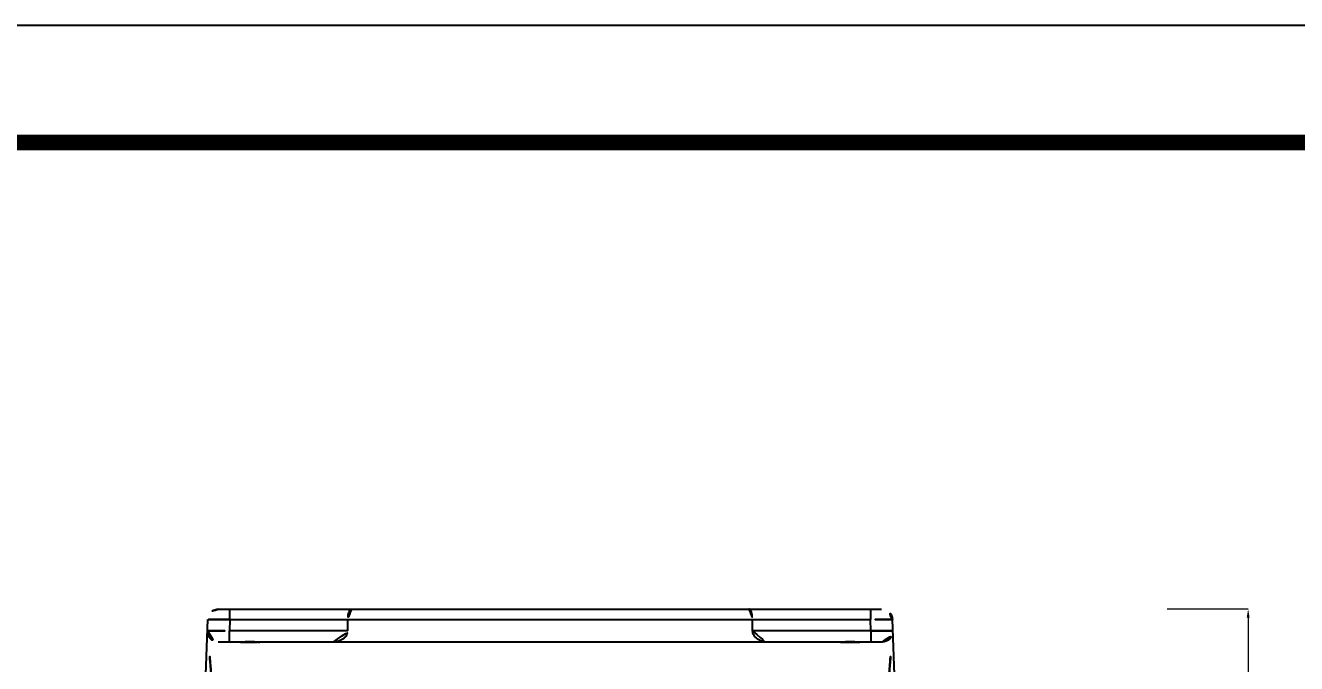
# Model space of a CAD drawing. Extents: x 16296660632 to 16296668616, y -37409619871 to -37409616241.
# Drawn here: x 16296666069 to 16296666647, y -37409616531 to -37409616241 of the extents above; entities that cross this region are included whole.
import ezdxf

# ---------------------------------------------------------------- set-up
doc = ezdxf.new("R2010")
doc.units = 0
doc.header["$LTSCALE"] = 10
doc.header["$MEASUREMENT"] = 0
doc.header["$PDMODE"] = 3
doc.header["$PDSIZE"] = -10
doc.layers.get('0').update_dxf_attribs({"linetype": 'CONTINUOUS'})
doc.layers.get('DEFPOINTS').update_dxf_attribs({"linetype": 'CONTINUOUS'})
doc.styles.add('Daelim Dimension', font='')
doc.styles.get('Daelim Dimension').set_extended_font_data('나눔고딕')
doc.dimstyles.new('DEFAULT', dxfattribs={"dimscale": 2, "dimtxt": 2, "dimasz": 2, "dimexe": 0, "dimexo": 2, "dimgap": 1, "dimtad": 1, "dimdec": 1, "dimzin": 9, "dimdsep": 46, "dimtxsty": 'Daelim Dimension', "dimcen": 0.5, "dimclrd": 252, "dimclre": 252, "dimclrt": 3, "dimadec": 1, "dimazin": 0, "dimtfac": 1, "dimtdec": 1, "dimtix": 1, "dimtmove": 0, "dimatfit": 3, "dimfxl": 1, "dimtolj": 1, "dimtzin": 1, "dimlwd": 9, "dimlwe": 9, "dimarcsym": 0})

# ---------------------------------------------------------------- blocks, each defined once
blk = doc.blocks.new('*D17')
at = {"color": 5, "lineweight": 9, "ltscale": 0.5, "transparency": 16777216}
for p, q in [((16296666587.9219, -37409616506.424438), (16296666624.81945, -37409616506.424438)), ((16296666624.81945, -37409616510.424438), (16296666624.81945, -37409616827.794708)), ((16296666313.128599, -37409616831.794708), (16296666624.81945, -37409616831.794708))]:
    blk.add_line(p, q, dxfattribs=at)
at = {"color": 5, "ltscale": 0.5, "transparency": 16777216}
for points in [[(16296666624.152781, -37409616510.424438), (16296666625.486111, -37409616510.424438), (16296666624.81945, -37409616506.424438)], [(16296666624.152781, -37409616827.794708), (16296666625.486111, -37409616827.794708), (16296666624.81945, -37409616831.794708)]]:
    blk.add_solid(points, dxfattribs=at)
at = {"layer": 'DEFPOINTS', "color": 0, "ltscale": 0.5, "transparency": 16777216}
for p in [(16296666583.9219, -37409616506.424438), (16296666309.128599, -37409616831.794708), (16296666624.81945, -37409616831.794708)]:
    blk.add_point(p, dxfattribs=at)
at = {"color": 7, "ltscale": 0.5, "transparency": 16777216, "insert": (16296666606.46752, -37409616669.109573), "char_height": 30, "attachment_point": 5, "rotation": 90, "style": 'Daelim Dimension'}
blk.add_mtext('\\A1;325', dxfattribs=at)

msp = doc.modelspace()

# ---------------------------------------------------------------- linework, layer by layer
at = {"linetype": 'Continuous'}
for p, q in [((16296666156.852551, -37409616506.434593), (16296666458.083561, -37409616506.434578)), ((16296666161.86624, -37409616511.271744), (16296666161.86624, -37409616506.43203)), ((16296666453.069851, -37409616506.43203), (16296666453.069851, -37409616511.271744)), ((16296666458.083599, -37409616506.43203), (16296666458.081511, -37409616506.43203)), ((16296666147.47109, -37409616636.464561), (16296666151.84292, -37409616511.271744)), ((16296666151.84293, -37409616511.271713), (16296666151.84292, -37409616511.271744)), ((16296666161.86624, -37409616511.271744), (16296666161.6875, -37409616516.390244)), ((16296666161.86624, -37409616511.271744), (16296666453.069851, -37409616511.271744)), ((16296666215.433069, -37409616516.390244), (16296666215.491529, -37409616511.271744)), ((16296666399.503019, -37409616516.390244), (16296666399.444559, -37409616511.271744)), ((16296666453.24859, -37409616516.390244), (16296666453.069851, -37409616511.271744)), ((16296666467.465, -37409616636.464561), (16296666463.09317, -37409616511.271744)), ((16296666175.127081, -37409616521.476173), (16296666156.575609, -37409616521.476173)), ((16296666161.6875, -37409616521.476173), (16296666161.6875, -37409616516.390244)), ((16296666215.433069, -37409616516.390244), (16296666161.6875, -37409616516.390244)), ((16296666175.52902, -37409616521.476173), (16296666175.127081, -37409616521.476173)), ((16296666439.40707, -37409616521.476173), (16296666175.52902, -37409616521.476173)), ((16296666453.24859, -37409616516.390244), (16296666399.503019, -37409616516.390244)), ((16296666439.40707, -37409616521.476173), (16296666439.44116, -37409616521.476097)), ((16296666439.80901, -37409616521.476173), (16296666447.522461, -37409616521.476173)), ((16296666448.32942, -37409616521.476173), (16296666448.290001, -37409616521.476082)), ((16296666458.360451, -37409616521.476173), (16296666448.32942, -37409616521.476173)), ((16296666453.24859, -37409616516.390244), (16296666453.24859, -37409616521.476173))]:
    msp.add_line(p, q, dxfattribs=at)
at = {"ltscale": 0.5}
msp.add_lwpolyline([(16296665490.99161, -37409618530.883301), (16296668615.791611, -37409618530.883301), (16296668615.791611, -37409616241.283302), (16296665490.99161, -37409616241.283302)], close=True, dxfattribs=at)
at = {"color": 5, "linetype": 'ByBlock', "lineweight": 200, "const_width": 7.2}
msp.add_lwpolyline([(16296665541.23892, -37409618432.844627), (16296668565.23892, -37409618432.844627), (16296668565.23892, -37409616294.444633), (16296665541.23892, -37409616294.444633)], close=True, dxfattribs=at)
at = {"linetype": 'Continuous'}
for centre, radius, start, end in [((16296666156.85235, -37409616511.446732), 5.01215, 89.997705056, 177.998838564), ((16296666458.07346, -37409616511.446732), 5.022298, 1.996348285, 89.908093053), ((16296666156.575609, -37409616516.561752), 4.914419, 178.000152976, 270), ((16296666458.360189, -37409616516.561737), 4.914374, 270.003387774, 1.999847024)]:
    msp.add_arc(centre, radius, start, end, dxfattribs=at)
for points, start_tangent, end_tangent in [([(16296666217.14587, -37409616506.43203), (16296666216.62784, -37409616506.680344), (16296666216.170179, -37409616507.387466), (16296666215.8116, -37409616508.46637), (16296666215.579861, -37409616509.805237), (16296666215.491529, -37409616511.271744)], (-1, 0), (-0.0114228867, -0.9999347567)), ([(16296666397.79022, -37409616506.43203), (16296666398.30723, -37409616506.680313), (16296666398.76543, -37409616507.38723), (16296666399.12322, -37409616508.46624), (16296666399.35397, -37409616509.805267), (16296666399.444559, -37409616511.271744)], (1, 0), (0.0114228867, -0.9999347567)), ([(16296666161.86624, -37409616511.271744), (16296666159.27248, -37409616511.232468), (16296666156.855789, -37409616511.207787), (16296666154.78046, -37409616511.199379), (16296666153.18767, -37409616511.207787), (16296666152.185749, -37409616511.232483), (16296666151.84293, -37409616511.271713)], (-0.9998478738, 0.0174421668), (-0.0301333212, -0.9995458884)), ([(16296666463.093161, -37409616511.271713), (16296666462.75033, -37409616511.232468), (16296666461.748409, -37409616511.207787), (16296666460.155609, -37409616511.199379), (16296666458.08028, -37409616511.207787), (16296666455.663601, -37409616511.232483), (16296666453.069851, -37409616511.271744)], (-0.0301960247, 0.9995439961), (-0.999847862, -0.017442846)), ([(16296666151.664181, -37409616516.390213), (16296666152.00699, -37409616516.351753), (16296666153.00889, -37409616516.327583), (16296666154.60169, -37409616516.319328), (16296666156.677019, -37409616516.327583), (16296666159.093719, -37409616516.351761), (16296666161.6875, -37409616516.390244)], (0.0297632383, 0.9995569767), (0.9998546527, -0.017049151)), ([(16296666166.63904, -37409616521.476273), (16296666168.05769, -37409616521.444206), (16296666170.884279, -37409616521.363121), (16296666173.780729, -37409616521.43309), (16296666175.483589, -37409616521.475311)], (0.9999991541, 0.0013006905), (0.9999976093, -0.0021866266)), ([(16296666175.485439, -37409616521.476067), (16296666173.85741, -37409616521.37291), (16296666172.070391, -37409616521.22538), (16296666170.07893, -37409616521.224297), (16296666168.274851, -37409616521.372719), (16296666166.639151, -37409616521.476112)], (-0.9999896695, 0.0045454186), (-0.9999937893, -0.0035243832)), ([(16296666208.79397, -37409616521.476173), (16296666210.3444, -37409616521.316772), (16296666211.724751, -37409616520.900238), (16296666212.92931, -37409616520.282677), (16296666213.942209, -37409616519.500633), (16296666214.73604, -37409616518.551407), (16296666215.249929, -37409616517.482559), (16296666215.433069, -37409616516.390244)], (1, 0), (0.0114156327, 0.9999348395)), ([(16296666399.503019, -37409616516.390244), (16296666399.682581, -37409616517.470932), (16296666400.1912, -37409616518.537651), (16296666400.98328, -37409616519.490532), (16296666401.998051, -37409616520.277153), (16296666403.20471, -37409616520.897614), (16296666404.587709, -37409616521.315964), (16296666406.14212, -37409616521.476173)], (0.0114156327, -0.9999348395), (1, 0)), ([(16296666439.44162, -37409616521.475372), (16296666440.957451, -37409616521.440536), (16296666443.819031, -37409616521.362762), (16296666446.68022, -37409616521.436867), (16296666448.28846, -37409616521.475563)], (0.9999985538, 0.0017006787), (0.9999983674, -0.0018069759)), ([(16296666448.290001, -37409616521.476089), (16296666446.661409, -37409616521.372887), (16296666444.883511, -37409616521.226669), (16296666442.86245, -37409616521.225349), (16296666441.06189, -37409616521.374046), (16296666439.44116, -37409616521.476112)], (-0.9999913808, 0.0041519156), (-0.9999933021, -0.0036600082)), ([(16296666453.24859, -37409616516.390244), (16296666455.84239, -37409616516.351753), (16296666458.25909, -37409616516.327583), (16296666460.334419, -37409616516.319328), (16296666461.92721, -37409616516.327583), (16296666462.92911, -37409616516.351761), (16296666463.27191, -37409616516.390213)], (0.9998546442, 0.0170496459), (0.029794472, -0.9995560462)), ([(16296666154.919769, -37409616555.175369), (16296666153.859529, -37409616542.953537), (16296666152.89999, -37409616530.715309), (16296666152.04282, -37409616518.460533)], (-0.0903252204, 0.9959123227), (-0.0654736734, 0.997854297)), ([(16296666460.016411, -37409616555.172409), (16296666461.082781, -37409616542.874649), (16296666462.041651, -37409616530.637497), (16296666462.89319, -37409616518.460716)], (0.0903239851, 0.9959124348), (0.0654750568, 0.9978542063))]:
    msp.add_spline(points, degree=3, dxfattribs=dict(at, start_tangent=start_tangent, end_tangent=end_tangent))

# ---------------------------------------------------------------- dimensions: what is measured, and where the dimension line sits
at = {"color": 5, "ltscale": 0.5}
dim = msp.add_linear_dim(base=(16296666624.81945, -37409616831.794708), p1=(16296666583.9219, -37409616506.424438), p2=(16296666309.128599, -37409616831.794708), angle=90, dimstyle='DEFAULT', override={"dimtxt": 15, "dimdec": 0, "dimclrd": 5, "dimclre": 5, "dimclrt": 7}, dxfattribs=at)
dim.commit()
dim.dimension.update_dxf_attribs({"geometry": '*D17', "text_midpoint": (16296666606.46752, -37409616669.109573)})

doc.saveas('drawing.dxf')
